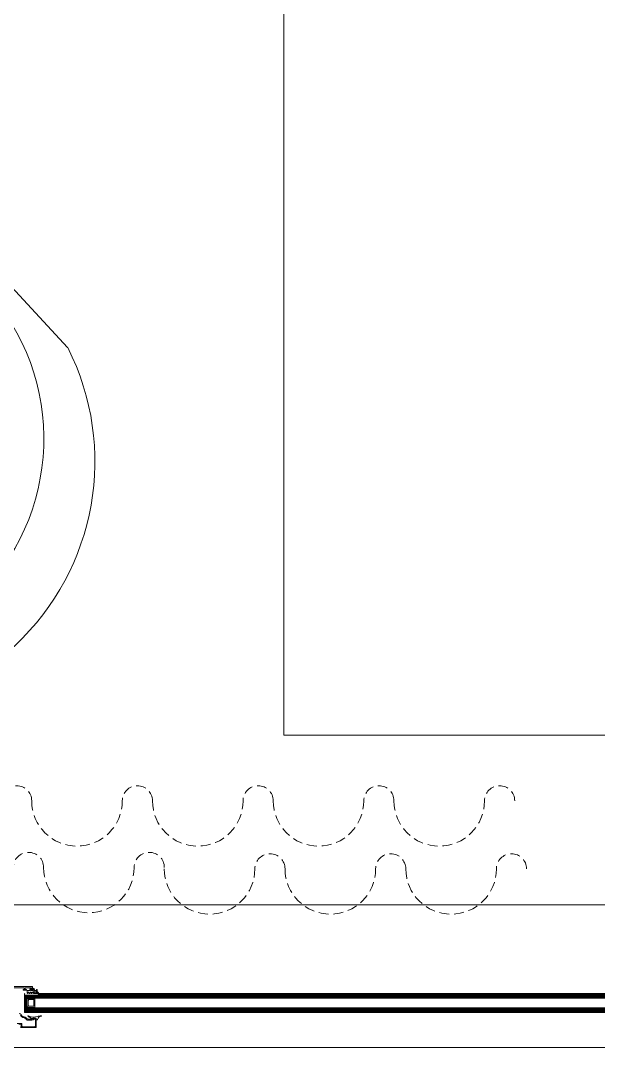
# Model space of a CAD drawing. Header units: centimetres. Extents: x 118932 to 154602, y -32682 to -23521.
# Drawn here: x 140708.2 to 140781.2, y -31158.7 to -31029.2 of the extents above; entities that cross this region are included whole.
import ezdxf

# ---------------------------------------------------------------- set-up
doc = ezdxf.new("R2010")
doc.units = ezdxf.units.CM
doc.header["$LTSCALE"] = 50
doc.header["$MEASUREMENT"] = 0
doc.linetypes.add('HIDDEN', pattern=[0.375, 0.25, -0.125])
doc.layers.add('GEN_02_TF_Halı', color=7, linetype='Continuous', lineweight=5, true_color=0x903373, transparency=0.8)
for name, color, linetype, lineweight, true_color in [('GEN_02_TF_Mobilya', 7, 'Continuous', 5, 0x745e3d), ('GEN_02_TF_Pencere', 7, 'Continuous', 9, 0x6093ac), ('GEN_05_ML_Mermer', 7, 'Continuous', 9, 0x9d8692), ('GEN_06_GR_İnce', 7, 'Continuous', 13, 0xb0b0a9)]:
    doc.layers.add(name, color=color, linetype=linetype, lineweight=lineweight, true_color=true_color)

# ---------------------------------------------------------------- blocks, each defined once
blk = doc.blocks.new('P30_')
at = {"layer": 'GEN_02_TF_Pencere'}
for p, q in [((206590.93, -26319.64), (206590.93, -26319.89)), ((206591.35, -26319.62), (206590.96, -26319.62)), ((206591.45, -26319.33), (206591.29, -26319.44)), ((206591.31, -26319.5), (206591.35, -26319.5)), ((206591.35, -26319.5), (206591.35, -26319.62)), ((206591.43, -26319.59), (206591.43, -26319.43)), ((206591.7, -26319.33), (206591.45, -26319.33)), ((206591.46, -26319.4), (206591.69, -26319.4)), ((206591.69, -26319.62), (206591.46, -26319.62)), ((206591.86, -26319.44), (206591.7, -26319.33)), ((206591.71, -26319.61), (206591.71, -26319.61)), ((206591.72, -26319.43), (206591.72, -26319.59)), ((206591.8, -26319.62), (206591.8, -26319.5)), ((206591.8, -26319.5), (206591.84, -26319.5)), ((206592.1, -26319.62), (206591.8, -26319.62)), ((206592.13, -26319.53), (206592.13, -26319.59)), ((206590.62, -26320.06), (206590.67, -26320.01)), ((206590.62, -26320.56), (206590.62, -26320.06)), ((206590.62, -26320.21), (206671.55, -26320.21)), ((206590.62, -26320.31), (206671.55, -26320.31)), ((206590.62, -26320.41), (206671.55, -26320.41)), ((206590.62, -26320.51), (206671.55, -26320.51)), ((206590.67, -26320.61), (206590.62, -26320.56)), ((206590.99, -26320.61), (206590.62, -26320.61)), ((206590.62, -26320.61), (206590.62, -26321.81)), ((206590.62, -26321.81), (206590.62, -26320.61)), ((206590.66, -26321.81), (206590.66, -26320.61)), ((206590.7, -26321.81), (206590.7, -26320.61)), ((206590.74, -26321.81), (206590.74, -26320.61)), ((206590.78, -26321.81), (206590.78, -26320.61)), ((206590.82, -26321.81), (206590.82, -26320.61)), ((206590.84, -26320.76), (206590.99, -26320.61)), ((206590.84, -26321.66), (206590.84, -26320.76)), ((206590.86, -26320.75), (206590.86, -26320.61)), ((206590.9, -26320.71), (206590.9, -26320.61)), ((206590.92, -26320.79), (206591.07, -26320.64)), ((206590.92, -26321.63), (206590.92, -26320.79)), ((206590.94, -26319.93), (206590.97, -26319.99)), ((206590.94, -26320.67), (206590.94, -26320.61)), ((206590.98, -26320.63), (206590.98, -26320.61)), ((206590.99, -26320.61), (206671.17, -26320.61)), ((206591.04, -26319.99), (206591.1, -26319.85)), ((206591.07, -26320.64), (206591.92, -26320.64)), ((206591.07, -26320.89), (206591.17, -26320.79)), ((206591.07, -26321.53), (206591.07, -26320.89)), ((206591.16, -26319.85), (206591.21, -26319.99)), ((206591.17, -26320.79), (206591.77, -26320.79)), ((206591.29, -26319.99), (206591.36, -26319.85)), ((206591.42, -26319.85), (206591.48, -26319.99)), ((206591.55, -26319.99), (206591.63, -26319.85)), ((206591.68, -26319.85), (206591.72, -26319.95)), ((206591.72, -26319.95), (206591.72, -26319.95)), ((206591.77, -26319.82), (206591.77, -26319.8)), ((206591.77, -26319.82), (206591.77, -26319.82)), ((206591.77, -26320.79), (206591.77, -26321.63)), ((206591.82, -26320), (206592.07, -26320)), ((206591.87, -26319.71), (206592.05, -26319.71)), ((206592.05, -26319.91), (206591.87, -26319.91)), ((206591.92, -26320.64), (206591.92, -26321.78)), ((206592.15, -26319.8), (206592.15, -26319.82)), ((206592.23, -26319.96), (206592.44, -26320.16)), ((206592.49, -26320.12), (206592.32, -26319.9)), ((206592.4, -26320.01), (206671.5, -26320.01)), ((206592.49, -26320.11), (206671.55, -26320.11)), ((206590.62, -26321.86), (206590.67, -26321.81)), ((206590.62, -26321.81), (206590.99, -26321.81)), ((206590.62, -26321.81), (206590.62, -26321.81)), ((206590.62, -26322.36), (206590.62, -26321.86)), ((206590.62, -26321.91), (206671.55, -26321.91)), ((206590.62, -26322.01), (206671.55, -26322.01)), ((206590.62, -26322.11), (206671.55, -26322.11)), ((206590.62, -26322.21), (206671.55, -26322.21)), ((206590.99, -26321.81), (206590.84, -26321.66)), ((206590.86, -26321.81), (206590.86, -26321.68)), ((206590.9, -26321.81), (206590.9, -26321.72)), ((206591.07, -26321.78), (206590.92, -26321.63)), ((206590.94, -26321.81), (206590.94, -26321.76)), ((206590.98, -26321.81), (206590.98, -26321.8)), ((206590.99, -26321.81), (206671.17, -26321.81)), ((206591.17, -26321.63), (206591.07, -26321.53)), ((206591.92, -26321.78), (206591.07, -26321.78)), ((206591.77, -26321.63), (206591.17, -26321.63)), ((206590.62, -26322.31), (206671.55, -26322.31)), ((206590.67, -26322.41), (206590.62, -26322.36)), ((206590.67, -26322.41), (206671.5, -26322.41)), ((206591.07, -26322.81), (206591.08, -26322.81)), ((206591.76, -26323.13), (206591.74, -26323.14)), ((206592.07, -26323.12), (206591.8, -26323.12)), ((206592.1, -26323.33), (206592.1, -26323.14)), ((206592.16, -26323.35), (206592.13, -26323.35)), ((206592.13, -26323.35), (206592.13, -26323.35))]:
    blk.add_line(p, q, dxfattribs=at)
at = {"layer": 'GEN_02_TF_Pencere', "extrusion": (0, 0, -1)}
for points in [[(-206581.65, -26319.11), (-206591.59, -26319.11, 0.414214), (-206591.62, -26319.14), (-206591.62, -26319.58, 0.414214), (-206591.59, -26319.61), (-206591.39, -26319.61, 0.414214), (-206591.32, -26319.54, 0.414214), (-206591.35, -26319.51), (-206591.43, -26319.51, -0.414214), (-206591.48, -26319.46), (-206591.48, -26319.34, -0.414214), (-206591.43, -26319.29), (-206590.76, -26319.29, -0.414214), (-206590.71, -26319.34), (-206590.71, -26319.46, -0.414214), (-206590.76, -26319.51), (-206590.84, -26319.51, 0.414214), (-206590.87, -26319.54, 0.414214), (-206590.8, -26319.61), (-206590.49, -26319.61, 0.414214), (-206590.44, -26319.56), (-206590.44, -26319.54, 0.414214), (-206590.47, -26319.51), (-206590.54, -26319.51, -0.414214), (-206590.57, -26319.48), (-206590.57, -26319.31), (-206589.15, -26319.31, -0.414214)], [(-206590.12, -26324.23, 0.41421), (-206590.15, -26324.2), (-206590.17, -26324.2), (-206590.17, -26323.9), (-206589.9, -26323.9)], [(-206589.68, -26323.78), (-206590.19, -26323.78, 0.414213), (-206590.29, -26323.88), (-206590.29, -26324.15, -0.414213), (-206590.34, -26324.2), (-206591.93, -26324.2, -0.414213), (-206591.98, -26324.15), (-206591.98, -26323.29, -0.414213), (-206591.93, -26323.24), (-206591.87, -26323.24, -0.127549), (-206591.84, -26323.25, 0.13898), (-206591.25, -26323.39), (-206591.1, -26323.39, 0.215322), (-206590.86, -26323.28, -0.168624), (-206590.4, -26323.02, 0.197358), (-206590.2, -26322.89), (-206590.09, -26322.73, -0.244575)], [(-206589.94, -26322.54, 0.244575), (-206590.19, -26322.66), (-206590.29, -26322.82, -0.197358), (-206590.42, -26322.9, 0.168624), (-206590.95, -26323.2, -0.215322), (-206591.1, -26323.27), (-206591.34, -26323.27, -0.114883), (-206591.78, -26323.14, 0.126996), (-206591.88, -26323.12), (-206592.07, -26323.12, 0.414213), (-206592.1, -26323.15), (-206592.1, -26324.29, 0.414213), (-206592.07, -26324.32), (-206592.07, -26324.32), (-206590.15, -26324.32, 0.41421), (-206590.12, -26324.29)]]:
    blk.add_lwpolyline(points, format="xyb", dxfattribs=at)
for centre, major_axis, start_param, end_param in [((206590.96, -26319.64), (0.03, 0), 3.140437, 4.711235), ((206591.31, -26319.47), (-0.04, 0), 4.711234, 7.229163), ((206591.46, -26319.43), (-0.03, 0), -0.001157, 1.56964), ((206591.46, -26319.59), (-0.03, 0), 4.711232, 6.282029), ((206591.69, -26319.43), (0.03, 0), 4.711233, 6.282031), ((206591.69, -26319.59), (-0.03, 0), 3.925836, 4.711232), ((206591.69, -26319.59), (-0.03, 0), 3.140439, 3.925836), ((206591.84, -26319.47), (0.04, 0), -0.948289, 1.56964), ((206592.1, -26319.59), (0.03, 0), -0.001157, 1.56964), ((206592.16, -26319.53), (0.03, 0), 3.140437, 6.105223), ((206596.49, -26319), (4.34, 0), 2.949895, 3.003759), ((206591.03, -26319.89), (0.1, 0), 2.680578, 3.140437), ((206591.01, -26319.97), (-0.0413, 0), 3.504733, 5.82217), ((206591.13, -26319.86), (0.03, 0), 3.490789, 5.931679), ((206591.25, -26319.97), (0.0413, 0), 0.458704, 2.776141), ((206591.39, -26319.86), (-0.03, 0), 0.487351, 2.788352), ((206591.51, -26319.97), (0.0413, 0), 0.458705, 2.776142), ((206591.66, -26319.86), (0.03, 0), 3.628945, 5.929947), ((206591.82, -26319.92), (0.1, 0), 2.178997, 2.788351), ((206591.82, -26319.92), (-0.1, 0), 4.711235, 5.320589), ((206591.87, -26319.8), (0.1, 0), 3.140436, 4.711234), ((206591.87, -26319.82), (0.1, 0), 1.569641, 3.140438), ((206592.05, -26319.8), (0.1, 0), 4.711232, 6.28203), ((206592.05, -26319.82), (-0.1, 0), 3.140436, 4.711234), ((206592.07, -26319.92), (-0.1, 0), 3.745027, 4.711234), ((206592.19, -26319.99), (0.0509, 0), 3.745027, 5.454025), ((206592.72, -26319.64), (0.5, 0), 2.512106, 2.949893), ((206592.47, -26320.14), (0.0344, 0), -0.614619, 2.340265)]:
    blk.add_ellipse(centre, major_axis=major_axis, ratio=0.881548, start_param=start_param, end_param=end_param, dxfattribs=at)
at = {"layer": 'GEN_02_TF_Pencere'}
for centre, major_axis, start_param, end_param in [((206591.07, -26322.85), (-0.05, 0), -1.570583, 0.325144), ((206593.36, -26320.63), (3.54, 0), 3.990064, 4.134382), ((206591.07, -26322.84), (0.0382, 0), 0.629084, 1.300082), ((206591.62, -26322.23), (-0.88, 0), 0.944914, 1.386057), ((206591.59, -26322.93), (-0.286, 0), 0.956763, 2.099792), ((206591.75, -26321.68), (-1.55, 0), 1.378609, 1.866448), ((206591.8, -26323.2), (0.1, 0), 1.57081, 2.088079), ((206592.07, -26323.14), (0.03, 0), 0.000001, 1.570795), ((206592.13, -26323.33), (0.03, 0), 3.141594, 4.712388), ((206592.16, -26323.27), (-0.1, 0), 1.570967, 2.940044), ((206594.54, -26330.09), (8.86, 0), 1.777943, 1.838474), ((206592.89, -26323.38), (0.64, 0), 1.805526, 2.955356), ((206592.73, -26322.84), (-0.03, 0), 3.142037, 4.994419), ((206592.73, -26322.84), (0.03, 0), -1.226961, -0.000036)]:
    blk.add_ellipse(centre, major_axis=major_axis, ratio=0.839387, start_param=start_param, end_param=end_param, dxfattribs=at)
at = {"layer": 'GEN_05_ML_Mermer'}
blk.add_lwpolyline([(206772.55, -26326.82), (206577.55, -26326.82), (206577.55, -26308.82), (206772.55, -26308.82)], close=True, dxfattribs=at)
blk = doc.blocks.new('DOGRAMA LEVEL 0 B BLOK')
at = {"layer": 'GEN_06_GR_İnce'}
blk.add_blockref('P30_', (-205555.71, 24514.21, 0), dxfattribs=at)
blk = doc.blocks.new('UP-450_Chair')
at = {"layer": 'GEN_02_TF_Mobilya'}
for p, q in [((-304.8, 200), (-279.4, 200)), ((-304.8, -73), (-304.8, 200)), ((-279.4, 200), (-9.1, 200)), ((-279.4, 200), (-279.4, -73)), ((-279.4, -73), (-304.8, -73)), ((-304.8, -73), (-304.8, -200)), ((304.8, -73), (279.4, -73)), ((304.8, -200), (304.8, -73))]:
    blk.add_line(p, q, dxfattribs=at)
for centre, radius, start, end in [((0, -73), 279.4, 180, 0), ((0, -111.9), 317.3, 196.1288, 343.8712)]:
    blk.add_arc(centre, radius, start, end, dxfattribs=at)
blk = doc.blocks.new('Drapery Nest - Drape-V397-TYPE F')
at = {"layer": 'GEN_02_TF_Mobilya', "linetype": 'HIDDEN'}
for points in [[(0, 95.2, -1), (0, 133.3, 1), (0, 247.6, -1), (0, 285.7, 1), (0, 400, -1), (0, 438.1, 1), (0, 400, -1), (0, 285.7, 1), (0, 247.6, -1), (0, 133.3, 1), (0, 95.2, -1), (0, -19.1, 1)], [(-1.8, -362, -1), (-1.8, -323.9, 1), (-1.8, -209.6, -1), (-1.8, -171.5, 1), (-1.8, -57.2, -1), (-1.8, -19.1, 1), (-1.8, -57.2, -1), (-1.8, -171.5, 1), (-1.8, -209.6, -1), (-1.8, -323.9, 1), (-1.8, -362, -1), (-1.8, -476.3, 1)], [(-1.8, -819.2, -1), (-1.8, -781.1, 1), (-1.8, -666.8, -1), (-1.8, -628.7, 1), (-1.8, -514.4, -1), (-1.8, -476.3, 1), (-1.8, -514.4, -1), (-1.8, -628.7, 1), (-1.8, -666.8, -1), (-1.8, -781.1, 1), (-1.8, -819.2, -1), (-1.8, -933.5, 1)]]:
    blk.add_lwpolyline(points, format="xyb", close=True, dxfattribs=at)
blk = doc.blocks.new('Drapery Nest - Drape-V396-TYPE F')
at = {"layer": 'GEN_02_TF_Mobilya', "linetype": 'HIDDEN'}
for points in [[(0, 95.25, -1), (0, 133.35, 1), (0, 247.65, -1), (0, 285.75, 1), (0, 400.05, -1), (0, 438.15, 1), (0, 400.05, -1), (0, 285.75, 1), (0, 247.65, -1), (0, 133.35, 1), (0, 95.25, -1), (0, -19.05, 1)], [(0, -361.95, -1), (0, -323.85, 1), (0, -209.55, -1), (0, -171.45, 1), (0, -57.15, -1), (0, -19.05, 1), (0, -57.15, -1), (0, -171.45, 1), (0, -209.55, -1), (0, -323.85, 1), (0, -361.95, -1), (0, -476.25, 1)], [(0, -819.15, -1), (0, -781.05, 1), (0, -666.75, -1), (0, -628.65, 1), (0, -514.35, -1), (0, -476.25, 1), (0, -514.35, -1), (0, -628.65, 1), (0, -666.75, -1), (0, -781.05, 1), (0, -819.15, -1), (0, -933.45, 1)]]:
    blk.add_lwpolyline(points, format="xyb", close=True, dxfattribs=at)
blk = doc.blocks.new('b blok level 0 tefriş')
at = {"layer": 'GEN_02_TF_Halı', "elevation": 0}
blk.add_lwpolyline([(1500.06, -1134.64), (1720.06, -1134.64), (1720.06, -1554.64), (1500.06, -1554.64)], close=True, dxfattribs=at)
for name, p, xscale, yscale, zscale, rotation in [('UP-450_Chair', (1436.85, -1511.93, 0), -0.09999999999999964, 0.09999999999999964, 0.09999999999999973, 43.02232261030496), ('Drapery Nest - Drape-V396-TYPE F', (1485.39, -1562.9, 0), 0.1000000000000005, 0.1000000000000005, 0.1000000000000005, 270), ('Drapery Nest - Drape-V397-TYPE F', (1486.89, -1571.48, 0), 0.1000000000000005, 0.1000000000000005, 0.1000000000000005, 270)]:
    blk.add_blockref(name, p, dxfattribs=dict(xscale=xscale, yscale=yscale, zscale=zscale, rotation=rotation))

msp = doc.modelspace()

# ---------------------------------------------------------------- block references
msp.add_blockref('DOGRAMA LEVEL 0 B BLOK', (139673.81, -29346.08, 0))

# ---------------------------------------------------------------- next in the draw order: block references
msp.add_blockref('b blok level 0 tefriş', (139241.38, -29564.69, 0))

doc.saveas('drawing.dxf')
